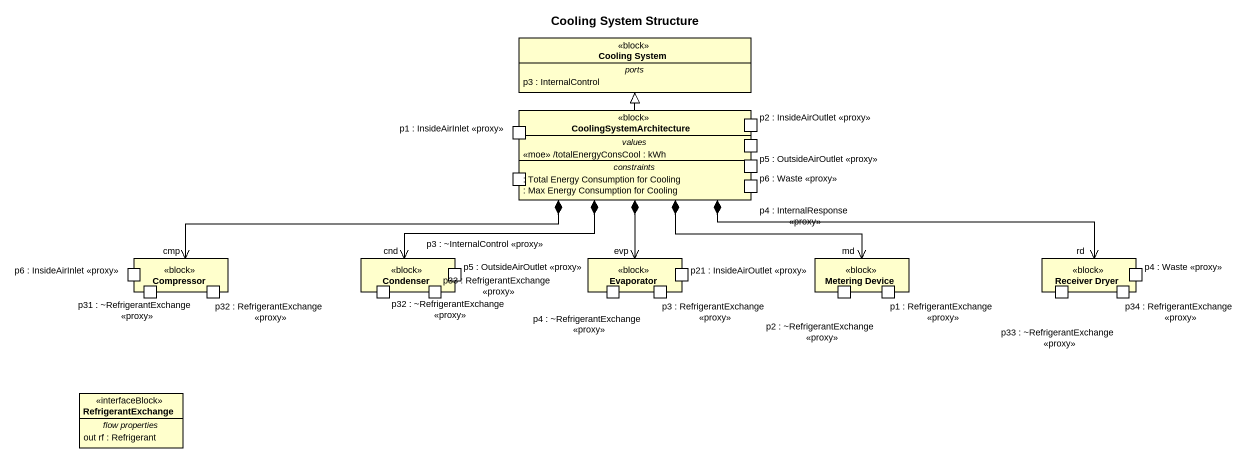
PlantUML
@startuml
title Cooling System Structure
allowmixing
hide circle
hide empty members
class "Cooling System" as Cooling_System <<block>> {
  -- ports --
  p3 : InternalControl
}
class CoolingSystemArchitecture <<block>> {
  -- values --
  <<moe>> /totalEnergyConsCool : kWh
  -- constraints --
  : Total Energy Consumption for Cooling
  : Max Energy Consumption for Cooling
  -- ports --
  p3 : ~InternalControl <<proxy>>
  p2 : InsideAirOutlet <<proxy>>
  p6 : Waste <<proxy>>
  p5 : OutsideAirOutlet <<proxy>>
  p1 : InsideAirInlet <<proxy>>
  p4 : InternalResponse <<proxy>>
}
rectangle Compressor <<block>> {
  port "p6 : InsideAirInlet <<proxy>>" as p6_InsideAirInlet_proxy
  port "p31 : ~RefrigerantExchange <<proxy>>" as p31_RefrigerantExchange
  port "p32 : RefrigerantExchange <<proxy>>" as p32_RefrigerantExchange
}
rectangle Condenser <<block>> {
  port "p32 : ~RefrigerantExchange <<proxy>>" as p32_RefrigerantExchange_2
  port "p33 : RefrigerantExchange <<proxy>>" as p33_RefrigerantExchange
  port "p5 : OutsideAirOutlet <<proxy>>" as p5_OutsideAirOutlet_proxy_2
}
rectangle Evaporator <<block>> {
  port "p4 : ~RefrigerantExchange <<proxy>>" as p4_RefrigerantExchange_proxy
  port "p3 : RefrigerantExchange <<proxy>>" as p3_RefrigerantExchange_proxy
  port "p21 : InsideAirOutlet <<proxy>>" as p21_InsideAirOutlet_proxy
}
rectangle "Metering Device" as Metering_Device <<block>> {
  port "p2 : ~RefrigerantExchange <<proxy>>" as p2_RefrigerantExchange_proxy
  port "p1 : RefrigerantExchange <<proxy>>" as p1_RefrigerantExchange_proxy
}
rectangle "Receiver Dryer" as Receiver_Dryer <<block>> {
  port "p33 : ~RefrigerantExchange <<proxy>>" as p33_RefrigerantExchange_2
  port "p34 : RefrigerantExchange <<proxy>>" as p34_RefrigerantExchange
  port "p4 : Waste <<proxy>>" as p4_Waste_proxy
}
class RefrigerantExchange <<interfaceBlock>> {
  -- flow properties --
  out rf : Refrigerant
}
CoolingSystemArchitecture -up-|> Cooling_System
CoolingSystemArchitecture *-left-> "cmp" Compressor
CoolingSystemArchitecture *-left-> "cnd" Condenser
CoolingSystemArchitecture *--> "evp" Evaporator
CoolingSystemArchitecture *-right-> "md" Metering_Device
CoolingSystemArchitecture *-right-> "rd" Receiver_Dryer
@enduml
